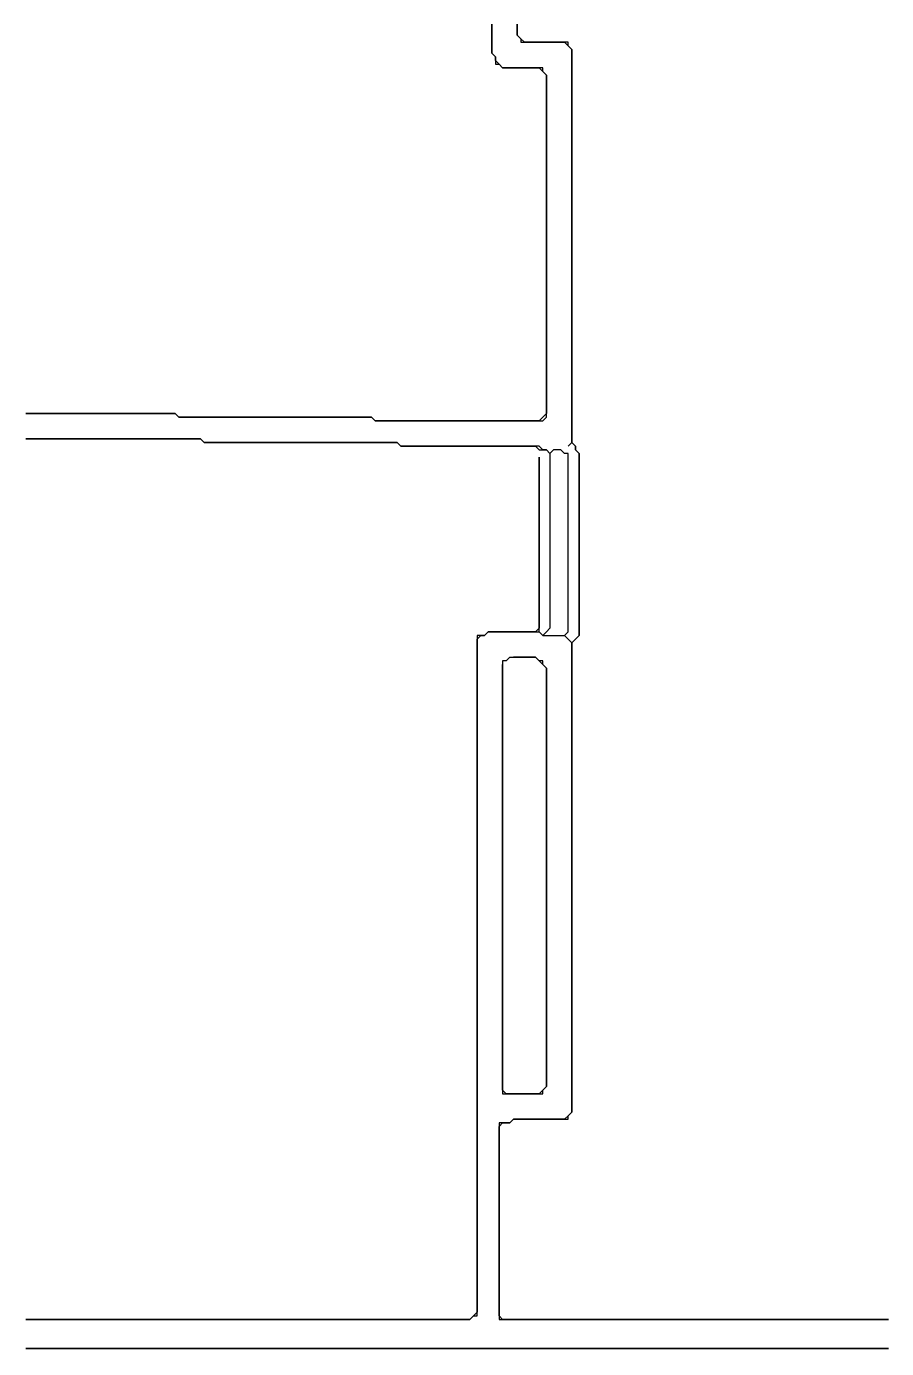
# Model space of a CAD drawing. Header units: metres. Extents: x 39 to 1548, y -1178 to -105.
# Drawn here: x 839.2 to 1075.5, y -918 to -554.6 of the extents above; entities that cross this region are included whole.
import ezdxf

# ---------------------------------------------------------------- set-up
doc = ezdxf.new("R2010")
doc.units = ezdxf.units.M

msp = doc.modelspace()

# ---------------------------------------------------------------- linework, layer by layer
for points in [[(967, -554), (967, -555), (967, -556), (967, -557), (967, -558), (967, -559), (967, -560), (967, -561), (967, -562), (968, -563), (968, -564), (968, -565), (969, -565), (970, -566), (971, -566), (972, -566), (973, -566), (974, -566), (975, -566), (976, -566), (977, -566), (978, -566), (979, -566), (980, -566), (981, -567), (982, -568), (982, -569), (982, -570), (982, -571), (982, -572), (982, -573), (982, -574), (982, -575), (982, -576), (982, -577), (982, -578), (982, -579), (982, -580), (982, -581), (982, -582), (982, -583), (982, -584), (982, -585), (982, -586), (982, -587), (982, -588), (982, -589), (982, -590), (982, -591), (982, -592), (982, -593), (982, -594), (982, -595), (982, -596), (982, -597), (982, -598), (982, -599), (982, -600), (982, -601), (982, -602), (982, -603), (982, -604), (982, -605), (982, -606), (982, -607), (982, -608), (982, -609), (982, -610), (982, -611), (982, -612), (982, -613), (982, -614), (982, -615), (982, -616), (982, -617), (982, -618), (982, -619), (982, -620), (982, -621), (982, -622), (982, -623), (982, -624), (982, -625), (982, -626), (982, -627), (982, -628), (982, -629), (982, -630), (982, -631), (982, -632), (982, -633), (982, -634), (982, -635), (982, -636), (982, -637), (982, -638), (982, -639), (982, -640), (982, -641), (982, -642), (982, -643), (982, -644), (982, -645), (982, -646), (982, -647), (982, -648), (982, -649), (982, -650), (982, -651), (982, -652), (982, -653), (982, -654), (982, -655), (982, -656), (982, -657), (982, -658), (982, -659), (982, -660), (982, -661), (981, -662), (980, -663), (979, -663), (978, -663), (977, -663), (976, -663), (975, -663), (974, -663), (973, -663), (972, -663), (971, -663), (970, -663), (969, -663), (968, -663), (967, -663), (966, -663), (965, -663), (964, -663), (963, -663), (962, -663), (961, -663), (960, -663), (959, -663), (958, -663), (957, -663), (956, -663), (955, -663), (954, -663), (953, -663), (952, -663), (951, -663), (950, -663), (949, -663), (948, -663), (947, -663), (946, -663), (945, -663), (944, -663), (943, -663), (942, -663), (941, -663), (940, -663), (939, -663), (938, -663), (937, -663), (936, -663), (935, -663), (934, -662), (933, -662), (932, -662), (931, -662), (930, -662), (929, -662), (928, -662), (927, -662), (926, -662), (925, -662), (924, -662), (923, -662), (922, -662), (921, -662), (920, -662), (919, -662), (918, -662), (917, -662), (916, -662), (915, -662), (914, -662), (913, -662), (912, -662), (911, -662), (910, -662), (909, -662), (908, -662), (907, -662), (906, -662), (905, -662), (904, -662), (903, -662), (902, -662), (901, -662), (900, -662), (899, -662), (898, -662), (897, -662), (896, -662), (895, -662), (894, -662), (893, -662), (892, -662), (891, -662), (890, -662), (889, -662), (888, -662), (887, -662), (886, -662), (885, -662), (884, -662), (883, -662), (882, -662), (881, -662), (880, -661), (879, -661), (878, -661), (877, -661), (876, -661), (875, -661), (874, -661), (873, -661), (872, -661), (871, -661), (870, -661), (869, -661), (868, -661), (867, -661), (866, -661), (865, -661), (864, -661), (863, -661), (862, -661), (861, -661), (860, -661), (859, -661), (858, -661), (857, -661), (856, -661), (855, -661), (854, -661), (853, -661), (852, -661), (851, -661), (850, -661), (849, -661), (848, -661), (847, -661), (846, -661), (845, -661), (844, -661), (843, -661), (842, -661), (841, -661), (840, -661), (839, -661)], [(839, -661), (840, -661), (841, -661), (842, -661), (843, -661), (844, -661), (845, -661), (846, -661), (847, -661), (848, -661), (849, -661), (850, -661), (851, -661), (852, -661), (853, -661), (854, -661), (855, -661), (856, -661), (857, -661), (858, -661), (859, -661), (860, -661), (861, -661), (862, -661), (863, -661), (864, -661), (865, -661), (866, -661), (867, -661), (868, -661), (869, -661), (870, -661), (871, -661), (872, -661), (873, -661), (874, -661), (875, -661), (876, -661), (877, -661), (878, -661), (879, -661), (880, -661), (881, -662), (882, -662), (883, -662), (884, -662), (885, -662), (886, -662), (887, -662), (888, -662), (889, -662), (890, -662), (891, -662), (892, -662), (893, -662), (894, -662), (895, -662), (896, -662), (897, -662), (898, -662), (899, -662), (900, -662), (901, -662), (902, -662), (903, -662), (904, -662), (905, -662), (906, -662), (907, -662), (908, -662), (909, -662), (910, -662), (911, -662), (912, -662), (913, -662), (914, -662), (915, -662), (916, -662), (917, -662), (918, -662), (919, -662), (920, -662), (921, -662), (922, -662), (923, -662), (924, -662), (925, -662), (926, -662), (927, -662), (928, -662), (929, -662), (930, -662), (931, -662), (932, -662), (933, -662), (934, -662), (935, -663), (936, -663), (937, -663), (938, -663), (939, -663), (940, -663), (941, -663), (942, -663), (943, -663), (944, -663), (945, -663), (946, -663), (947, -663), (948, -663), (949, -663), (950, -663), (951, -663), (952, -663), (953, -663), (954, -663), (955, -663), (956, -663), (957, -663), (958, -663), (959, -663), (960, -663), (961, -663), (962, -663), (963, -663), (964, -663), (965, -663), (966, -663), (967, -663), (968, -663), (969, -663), (970, -663), (971, -663), (972, -663), (973, -663), (974, -663), (975, -663), (976, -663), (977, -663), (978, -663), (979, -663), (980, -663), (981, -663), (982, -662), (982, -661), (982, -660), (982, -659), (982, -658), (982, -657), (982, -656), (982, -655), (982, -654), (982, -653), (982, -652), (982, -651), (982, -650), (982, -649), (982, -648), (982, -647), (982, -646), (982, -645), (982, -644), (982, -643), (982, -642), (982, -641), (982, -640), (982, -639), (982, -638), (982, -637), (982, -636), (982, -635), (982, -634), (982, -633), (982, -632), (982, -631), (982, -630), (982, -629), (982, -628), (982, -627), (982, -626), (982, -625), (982, -624), (982, -623), (982, -622), (982, -621), (982, -620), (982, -619), (982, -618), (982, -617), (982, -616), (982, -615), (982, -614), (982, -613), (982, -612), (982, -611), (982, -610), (982, -609), (982, -608), (982, -607), (982, -606), (982, -605), (982, -604), (982, -603), (982, -602), (982, -601), (982, -600), (982, -599), (982, -598), (982, -597), (982, -596), (982, -595), (982, -594), (982, -593), (982, -592), (982, -591), (982, -590), (982, -589), (982, -588), (982, -587), (982, -586), (982, -585), (982, -584), (982, -583), (982, -582), (982, -581), (982, -580), (982, -579), (982, -578), (982, -577), (982, -576), (982, -575), (982, -574), (982, -573), (982, -572), (982, -571), (982, -570), (982, -569), (982, -568), (981, -567), (981, -566), (980, -566), (979, -566), (978, -566), (977, -566), (976, -566), (975, -566), (974, -566), (973, -566), (972, -566), (971, -566), (970, -566), (969, -565), (968, -564), (968, -563), (967, -562), (967, -561), (967, -560), (967, -559), (967, -558), (967, -557), (967, -556), (967, -555), (967, -554)], [(974, -554), (974, -555), (974, -556), (974, -557), (975, -558), (975, -559), (976, -559), (977, -559), (978, -559), (979, -559), (980, -559), (981, -559), (982, -559), (983, -559), (984, -559), (985, -559), (986, -559), (987, -559), (988, -560), (989, -561), (989, -562), (989, -563), (989, -564), (989, -565), (989, -566), (989, -567), (989, -568), (989, -569), (989, -570), (989, -571), (989, -572), (989, -573), (989, -574), (989, -575), (989, -576), (989, -577), (989, -578), (989, -579), (989, -580), (989, -581), (989, -582), (989, -583), (989, -584), (989, -585), (989, -586), (989, -587), (989, -588), (989, -589), (989, -590), (989, -591), (989, -592), (989, -593), (989, -594), (989, -595), (989, -596), (989, -597), (989, -598), (989, -599), (989, -600), (989, -601), (989, -602), (989, -603), (989, -604), (989, -605), (989, -606), (989, -607), (989, -608), (989, -609), (989, -610), (989, -611), (989, -612), (989, -613), (989, -614), (989, -615), (989, -616), (989, -617), (989, -618), (989, -619), (989, -620), (989, -621), (989, -622), (989, -623), (989, -624), (989, -625), (989, -626), (989, -627), (989, -628), (989, -629), (989, -630), (989, -631), (989, -632), (989, -633), (989, -634), (989, -635), (989, -636), (989, -637), (989, -638), (989, -639), (989, -640), (989, -641), (989, -642), (989, -643), (989, -644), (989, -645), (989, -646), (989, -647), (989, -648), (989, -649), (989, -650), (989, -651), (989, -652), (989, -653), (989, -654), (989, -655), (989, -656), (989, -657), (989, -658), (989, -659), (989, -660), (989, -661), (989, -662), (989, -663), (989, -664), (989, -665), (989, -666), (989, -667), (989, -668), (989, -669), (988, -670), (989, -669), (990, -670), (990, -671), (991, -672), (991, -673), (991, -674), (991, -675), (991, -676), (991, -677), (991, -678), (991, -679), (991, -680), (991, -681), (991, -682), (991, -683), (991, -684), (991, -685), (991, -686), (991, -687), (991, -688), (991, -689), (991, -690), (991, -691), (991, -692), (991, -693), (991, -694), (991, -695), (991, -696), (991, -697), (991, -698), (991, -699), (991, -700), (991, -701), (991, -702), (991, -703), (991, -704), (991, -705), (991, -706), (991, -707), (991, -708), (991, -709), (991, -710), (991, -711), (991, -712), (991, -713), (991, -714), (991, -715), (991, -716), (991, -717), (991, -718), (991, -719), (991, -720), (991, -721), (991, -722), (990, -723), (989, -724), (988, -723), (987, -722), (988, -721), (988, -720), (988, -719), (988, -718), (988, -717), (988, -716), (988, -715), (988, -714), (988, -713), (988, -712), (988, -711), (988, -710), (988, -709), (988, -708), (988, -707), (988, -706), (988, -705), (988, -704), (988, -703), (988, -702), (988, -701), (988, -700), (988, -699), (988, -698), (988, -697), (988, -696), (988, -695), (988, -694), (988, -693), (988, -692), (988, -691), (988, -690), (988, -689), (988, -688), (988, -687), (988, -686), (988, -685), (988, -684), (988, -683), (988, -682), (988, -681), (988, -680), (988, -679), (988, -678), (988, -677), (988, -676), (988, -675), (988, -674), (988, -673), (988, -672), (987, -672), (986, -671), (985, -671), (984, -671), (983, -672), (982, -671), (981, -671), (980, -670), (979, -670), (978, -670), (977, -670), (976, -670), (975, -670), (974, -670), (973, -670), (972, -670), (971, -670), (970, -670), (969, -670), (968, -670), (967, -670), (966, -670), (965, -670), (964, -670), (963, -670), (962, -670), (961, -670), (960, -670), (959, -670), (958, -670), (957, -670), (956, -670), (955, -670), (954, -670), (953, -670), (952, -670), (951, -670), (950, -670), (949, -670), (948, -670), (947, -670), (946, -670), (945, -670), (944, -670), (943, -670), (942, -670), (941, -669), (940, -669), (939, -669), (938, -669), (937, -669), (936, -669), (935, -669), (934, -669), (933, -669), (932, -669), (931, -669), (930, -669), (929, -669), (928, -669), (927, -669), (926, -669), (925, -669), (924, -669), (923, -669), (922, -669), (921, -669), (920, -669), (919, -669), (918, -669), (917, -669), (916, -669), (915, -669), (914, -669), (913, -669), (912, -669), (911, -669), (910, -669), (909, -669), (908, -669), (907, -669), (906, -669), (905, -669), (904, -669), (903, -669), (902, -669), (901, -669), (900, -669), (899, -669), (898, -669), (897, -669), (896, -669), (895, -669), (894, -669), (893, -669), (892, -669), (891, -669), (890, -669), (889, -669), (888, -669), (887, -668), (886, -668), (885, -668), (884, -668), (883, -668), (882, -668), (881, -668), (880, -668), (879, -668), (878, -668), (877, -668), (876, -668), (875, -668), (874, -668), (873, -668), (872, -668), (871, -668), (870, -668), (869, -668), (868, -668), (867, -668), (866, -668), (865, -668), (864, -668), (863, -668), (862, -668), (861, -668), (860, -668), (859, -668), (858, -668), (857, -668), (856, -668), (855, -668), (854, -668), (853, -668), (852, -668), (851, -668), (850, -668), (849, -668), (848, -668), (847, -668), (846, -668), (845, -668), (844, -668), (843, -668), (842, -668), (841, -668), (840, -668), (839, -668)], [(1076, -910), (1075, -910), (1074, -910), (1073, -910), (1072, -910), (1071, -910), (1070, -910), (1069, -910), (1068, -910), (1067, -910), (1066, -910), (1065, -910), (1064, -910), (1063, -910), (1062, -910), (1061, -910), (1060, -910), (1059, -910), (1058, -910), (1057, -910), (1056, -910), (1055, -910), (1054, -910), (1053, -910), (1052, -910), (1051, -910), (1050, -910), (1049, -910), (1048, -910), (1047, -910), (1046, -910), (1045, -910), (1044, -910), (1043, -910), (1042, -910), (1041, -910), (1040, -910), (1039, -910), (1038, -910), (1037, -910), (1036, -910), (1035, -910), (1034, -910), (1033, -910), (1032, -910), (1031, -910), (1030, -910), (1029, -910), (1028, -910), (1027, -910), (1026, -910), (1025, -910), (1024, -910), (1023, -910), (1022, -910), (1021, -910), (1020, -910), (1019, -910), (1018, -910), (1017, -910), (1016, -910), (1015, -910), (1014, -910), (1013, -910), (1012, -910), (1011, -910), (1010, -910), (1009, -910), (1008, -910), (1007, -910), (1006, -910), (1005, -910), (1004, -910), (1003, -910), (1002, -910), (1001, -910), (1000, -910), (999, -910), (998, -910), (997, -910), (996, -910), (995, -910), (994, -910), (993, -910), (992, -910), (991, -910), (990, -910), (989, -910), (988, -910), (987, -910), (986, -910), (985, -910), (984, -910), (983, -910), (982, -910), (981, -910), (980, -910), (979, -910), (978, -910), (977, -910), (976, -910), (975, -910), (974, -910), (973, -910), (972, -910), (971, -910), (970, -910), (969, -909), (969, -908), (969, -907), (969, -906), (969, -905), (969, -904), (969, -903), (969, -902), (969, -901), (969, -900), (969, -899), (969, -898), (969, -897), (969, -896), (969, -895), (969, -894), (969, -893), (969, -892), (969, -891), (969, -890), (969, -889), (969, -888), (969, -887), (969, -886), (969, -885), (969, -884), (969, -883), (969, -882), (969, -881), (969, -880), (969, -879), (969, -878), (969, -877), (969, -876), (969, -875), (969, -874), (969, -873), (969, -872), (969, -871), (969, -870), (969, -869), (969, -868), (969, -867), (969, -866), (969, -865), (969, -864), (969, -863), (969, -862), (969, -861), (969, -860), (969, -859), (969, -858), (969, -857), (970, -856), (971, -856), (972, -856), (973, -855), (974, -855), (975, -855), (976, -855), (977, -855), (978, -855), (979, -855), (980, -855), (981, -855), (982, -855), (983, -855), (984, -855), (985, -855), (986, -855), (987, -855), (988, -855), (988, -854), (989, -853), (989, -852), (989, -851), (989, -850), (989, -849), (989, -848), (989, -847), (989, -846), (989, -845), (989, -844), (989, -843), (989, -842), (989, -841), (989, -840), (989, -839), (989, -838), (989, -837), (989, -836), (989, -835), (989, -834), (989, -833), (989, -832), (989, -831), (989, -830), (989, -829), (989, -828), (989, -827), (989, -826), (989, -825), (989, -824), (989, -823), (989, -822), (989, -821), (989, -820), (989, -819), (989, -818), (989, -817), (989, -816), (989, -815), (989, -814), (989, -813), (989, -812), (989, -811), (989, -810), (989, -809), (989, -808), (989, -807), (989, -806), (989, -805), (989, -804), (989, -803), (989, -802), (989, -801), (989, -800), (989, -799), (989, -798), (989, -797), (989, -796), (989, -795), (989, -794), (989, -793), (989, -792), (989, -791), (989, -790), (989, -789), (989, -788), (989, -787), (989, -786), (989, -785), (989, -784), (989, -783), (989, -782), (989, -781), (989, -780), (989, -779), (989, -778), (989, -777), (989, -776), (989, -775), (989, -774), (989, -773), (989, -772), (989, -771), (989, -770), (989, -769), (989, -768), (989, -767), (989, -766), (989, -765), (989, -764), (989, -763), (989, -762), (989, -761), (989, -760), (989, -759), (989, -758), (989, -757), (989, -756), (989, -755), (989, -754), (989, -753), (989, -752), (989, -751), (989, -750), (989, -749), (989, -748), (989, -747), (989, -746), (989, -745), (989, -744), (989, -743), (989, -742), (989, -741), (989, -740), (989, -739), (989, -738), (989, -737), (989, -736), (989, -735), (989, -734), (989, -733), (989, -732), (989, -731), (989, -730), (989, -729), (989, -728), (989, -727), (989, -726), (989, -725), (989, -724), (990, -723), (991, -722), (991, -721), (991, -720), (991, -719), (991, -718), (991, -717), (991, -716), (991, -715), (991, -714), (991, -713), (991, -712), (991, -711), (991, -710), (991, -709), (991, -708), (991, -707), (991, -706), (991, -705), (991, -704), (991, -703), (991, -702), (991, -701), (991, -700), (991, -699), (991, -698), (991, -697), (991, -696), (991, -695), (991, -694), (991, -693), (991, -692), (991, -691), (991, -690), (991, -689), (991, -688), (991, -687), (991, -686), (991, -685), (991, -684), (991, -683), (991, -682), (991, -681), (991, -680), (991, -679), (991, -678), (991, -677), (991, -676), (991, -675), (991, -674), (991, -673), (991, -672), (990, -671), (990, -670), (989, -669), (989, -668), (989, -667), (989, -666), (989, -665), (989, -664), (989, -663), (989, -662), (989, -661), (989, -660), (989, -659), (989, -658), (989, -657), (989, -656), (989, -655), (989, -654), (989, -653), (989, -652), (989, -651), (989, -650), (989, -649), (989, -648), (989, -647), (989, -646), (989, -645), (989, -644), (989, -643), (989, -642), (989, -641), (989, -640), (989, -639), (989, -638), (989, -637), (989, -636), (989, -635), (989, -634), (989, -633), (989, -632), (989, -631), (989, -630), (989, -629), (989, -628), (989, -627), (989, -626), (989, -625), (989, -624), (989, -623), (989, -622), (989, -621), (989, -620), (989, -619), (989, -618), (989, -617), (989, -616), (989, -615), (989, -614), (989, -613), (989, -612), (989, -611), (989, -610), (989, -609), (989, -608), (989, -607), (989, -606), (989, -605), (989, -604), (989, -603), (989, -602), (989, -601), (989, -600), (989, -599), (989, -598), (989, -597), (989, -596), (989, -595), (989, -594), (989, -593), (989, -592), (989, -591), (989, -590), (989, -589), (989, -588), (989, -587), (989, -586), (989, -585), (989, -584), (989, -583), (989, -582), (989, -581), (989, -580), (989, -579), (989, -578), (989, -577), (989, -576), (989, -575), (989, -574), (989, -573), (989, -572), (989, -571), (989, -570), (989, -569), (989, -568), (989, -567), (989, -566), (989, -565), (989, -564), (989, -563), (989, -562), (989, -561), (988, -560), (988, -559), (987, -559), (986, -559), (985, -559), (984, -559), (983, -559), (982, -559), (981, -559), (980, -559), (979, -559), (978, -559), (977, -559), (976, -559), (975, -558), (974, -557), (974, -556), (974, -555), (974, -554)], [(839, -668), (840, -668), (841, -668), (842, -668), (843, -668), (844, -668), (845, -668), (846, -668), (847, -668), (848, -668), (849, -668), (850, -668), (851, -668), (852, -668), (853, -668), (854, -668), (855, -668), (856, -668), (857, -668), (858, -668), (859, -668), (860, -668), (861, -668), (862, -668), (863, -668), (864, -668), (865, -668), (866, -668), (867, -668), (868, -668), (869, -668), (870, -668), (871, -668), (872, -668), (873, -668), (874, -668), (875, -668), (876, -668), (877, -668), (878, -668), (879, -668), (880, -668), (881, -668), (882, -668), (883, -668), (884, -668), (885, -668), (886, -668), (887, -668), (888, -669), (889, -669), (890, -669), (891, -669), (892, -669), (893, -669), (894, -669), (895, -669), (896, -669), (897, -669), (898, -669), (899, -669), (900, -669), (901, -669), (902, -669), (903, -669), (904, -669), (905, -669), (906, -669), (907, -669), (908, -669), (909, -669), (910, -669), (911, -669), (912, -669), (913, -669), (914, -669), (915, -669), (916, -669), (917, -669), (918, -669), (919, -669), (920, -669), (921, -669), (922, -669), (923, -669), (924, -669), (925, -669), (926, -669), (927, -669), (928, -669), (929, -669), (930, -669), (931, -669), (932, -669), (933, -669), (934, -669), (935, -669), (936, -669), (937, -669), (938, -669), (939, -669), (940, -669), (941, -669), (942, -670), (943, -670), (944, -670), (945, -670), (946, -670), (947, -670), (948, -670), (949, -670), (950, -670), (951, -670), (952, -670), (953, -670), (954, -670), (955, -670), (956, -670), (957, -670), (958, -670), (959, -670), (960, -670), (961, -670), (962, -670), (963, -670), (964, -670), (965, -670), (966, -670), (967, -670), (968, -670), (969, -670), (970, -670), (971, -670), (972, -670), (973, -670), (974, -670), (975, -670), (976, -670), (977, -670), (978, -670), (979, -670), (980, -671), (981, -671), (982, -671), (983, -672), (983, -673), (983, -674), (983, -675), (983, -676), (983, -677), (983, -678), (983, -679), (983, -680), (983, -681), (983, -682), (983, -683), (983, -684), (983, -685), (983, -686), (983, -687), (983, -688), (983, -689), (983, -690), (983, -691), (983, -692), (983, -693), (983, -694), (983, -695), (983, -696), (983, -697), (983, -698), (983, -699), (983, -700), (983, -701), (983, -702), (983, -703), (983, -704), (983, -705), (983, -706), (983, -707), (983, -708), (983, -709), (983, -710), (983, -711), (983, -712), (983, -713), (983, -714), (983, -715), (983, -716), (983, -717), (983, -718), (983, -719), (983, -720), (982, -721), (981, -722), (980, -721), (980, -720), (980, -719), (980, -718), (980, -717), (980, -716), (980, -715), (980, -714), (980, -713), (980, -712), (980, -711), (980, -710), (980, -709), (980, -708), (980, -707), (980, -706), (980, -705), (980, -704), (980, -703), (980, -702), (980, -701), (980, -700), (980, -699), (980, -698), (980, -697), (980, -696), (980, -695), (980, -694), (980, -693), (980, -692), (980, -691), (980, -690), (980, -689), (980, -688), (980, -687), (980, -686), (980, -685), (980, -684), (980, -683), (980, -682), (980, -681), (980, -680), (980, -679), (980, -678), (980, -677), (980, -676), (980, -675), (980, -674), (980, -673), (980, -674), (980, -675), (980, -676), (980, -677), (980, -678), (980, -679), (980, -680), (980, -681), (980, -682), (980, -683), (980, -684), (980, -685), (980, -686), (980, -687), (980, -688), (980, -689), (980, -690), (980, -691), (980, -692), (980, -693), (980, -694), (980, -695), (980, -696), (980, -697), (980, -698), (980, -699), (980, -700), (980, -701), (980, -702), (980, -703), (980, -704), (980, -705), (980, -706), (980, -707), (980, -708), (980, -709), (980, -710), (980, -711), (980, -712), (980, -713), (980, -714), (980, -715), (980, -716), (980, -717), (980, -718), (980, -719), (980, -720), (979, -721), (978, -721), (977, -721), (976, -721), (975, -721), (974, -721), (973, -721), (972, -721), (971, -721), (970, -721), (969, -721), (968, -721), (967, -721), (966, -721), (965, -722), (964, -722), (963, -722), (963, -723), (963, -724), (963, -725), (963, -726), (963, -727), (963, -728), (963, -729), (963, -730), (963, -731), (963, -732), (963, -733), (963, -734), (963, -735), (963, -736), (963, -737), (963, -738), (963, -739), (963, -740), (963, -741), (963, -742), (963, -743), (963, -744), (963, -745), (963, -746), (963, -747), (963, -748), (963, -749), (963, -750), (963, -751), (963, -752), (963, -753), (963, -754), (963, -755), (963, -756), (963, -757), (963, -758), (963, -759), (963, -760), (963, -761), (963, -762), (963, -763), (963, -764), (963, -765), (963, -766), (963, -767), (963, -768), (963, -769), (963, -770), (963, -771), (963, -772), (963, -773), (963, -774), (963, -775), (963, -776), (963, -777), (963, -778), (963, -779), (963, -780), (963, -781), (963, -782), (963, -783), (963, -784), (963, -785), (963, -786), (963, -787), (963, -788), (963, -789), (963, -790), (963, -791), (963, -792), (963, -793), (963, -794), (963, -795), (963, -796), (963, -797), (963, -798), (963, -799), (963, -800), (963, -801), (963, -802), (963, -803), (963, -804), (963, -805), (963, -806), (963, -807), (963, -808), (963, -809), (963, -810), (963, -811), (963, -812), (963, -813), (963, -814), (963, -815), (963, -816), (963, -817), (963, -818), (963, -819), (963, -820), (963, -821), (963, -822), (963, -823), (963, -824), (963, -825), (963, -826), (963, -827), (963, -828), (963, -829), (963, -830), (963, -831), (963, -832), (963, -833), (963, -834), (963, -835), (963, -836), (963, -837), (963, -838), (963, -839), (963, -840), (963, -841), (963, -842), (963, -843), (963, -844), (963, -845), (963, -846), (963, -847), (963, -848), (963, -849), (963, -850), (963, -851), (963, -852), (963, -853), (963, -854), (963, -855), (963, -856), (963, -857), (963, -858), (963, -859), (963, -860), (963, -861), (963, -862), (963, -863), (963, -864), (963, -865), (963, -866), (963, -867), (963, -868), (963, -869), (963, -870), (963, -871), (963, -872), (963, -873), (963, -874), (963, -875), (963, -876), (963, -877), (963, -878), (963, -879), (963, -880), (963, -881), (963, -882), (963, -883), (963, -884), (963, -885), (963, -886), (963, -887), (963, -888), (963, -889), (963, -890), (963, -891), (963, -892), (963, -893), (963, -894), (963, -895), (963, -896), (963, -897), (963, -898), (963, -899), (963, -900), (963, -901), (963, -902), (963, -903), (963, -904), (963, -905), (963, -906), (963, -907), (963, -908), (962, -909), (961, -910), (960, -910), (959, -910), (958, -910), (957, -910), (956, -910), (955, -910), (954, -910), (953, -910), (952, -910), (951, -910), (950, -910), (949, -910), (948, -910), (947, -910), (946, -910), (945, -910), (944, -910), (943, -910), (942, -910), (941, -910), (940, -910), (939, -910), (938, -910), (937, -910), (936, -910), (935, -910), (934, -910), (933, -910), (932, -910), (931, -910), (930, -910), (929, -910), (928, -910), (927, -910), (926, -910), (925, -910), (924, -910), (923, -910), (922, -910), (921, -910), (920, -910), (919, -910), (918, -910), (917, -910), (916, -910), (915, -910), (914, -910), (913, -910), (912, -910), (911, -910), (910, -910), (909, -910), (908, -910), (907, -910), (906, -910), (905, -910), (904, -910), (903, -910), (902, -910), (901, -910), (900, -910), (899, -910), (898, -910), (897, -910), (896, -910), (895, -910), (894, -910), (893, -910), (892, -910), (891, -910), (890, -910), (889, -910), (888, -910), (887, -910), (886, -910), (885, -910), (884, -910), (883, -910), (882, -910), (881, -910), (880, -910), (879, -910), (878, -910), (877, -910), (876, -910), (875, -910), (874, -910), (873, -910), (872, -910), (871, -910), (870, -910), (869, -910), (868, -910), (867, -910), (866, -910), (865, -910), (864, -910), (863, -910), (862, -910), (861, -910), (860, -910), (859, -910), (858, -910), (857, -910), (856, -910), (855, -910), (854, -910), (853, -910), (852, -910), (851, -910), (850, -910), (849, -910), (848, -910), (847, -910), (846, -910), (845, -910), (844, -910), (843, -910), (842, -910), (841, -910), (840, -910), (839, -910)], [(839, -910), (840, -910), (841, -910), (842, -910), (843, -910), (844, -910), (845, -910), (846, -910), (847, -910), (848, -910), (849, -910), (850, -910), (851, -910), (852, -910), (853, -910), (854, -910), (855, -910), (856, -910), (857, -910), (858, -910), (859, -910), (860, -910), (861, -910), (862, -910), (863, -910), (864, -910), (865, -910), (866, -910), (867, -910), (868, -910), (869, -910), (870, -910), (871, -910), (872, -910), (873, -910), (874, -910), (875, -910), (876, -910), (877, -910), (878, -910), (879, -910), (880, -910), (881, -910), (882, -910), (883, -910), (884, -910), (885, -910), (886, -910), (887, -910), (888, -910), (889, -910), (890, -910), (891, -910), (892, -910), (893, -910), (894, -910), (895, -910), (896, -910), (897, -910), (898, -910), (899, -910), (900, -910), (901, -910), (902, -910), (903, -910), (904, -910), (905, -910), (906, -910), (907, -910), (908, -910), (909, -910), (910, -910), (911, -910), (912, -910), (913, -910), (914, -910), (915, -910), (916, -910), (917, -910), (918, -910), (919, -910), (920, -910), (921, -910), (922, -910), (923, -910), (924, -910), (925, -910), (926, -910), (927, -910), (928, -910), (929, -910), (930, -910), (931, -910), (932, -910), (933, -910), (934, -910), (935, -910), (936, -910), (937, -910), (938, -910), (939, -910), (940, -910), (941, -910), (942, -910), (943, -910), (944, -910), (945, -910), (946, -910), (947, -910), (948, -910), (949, -910), (950, -910), (951, -910), (952, -910), (953, -910), (954, -910), (955, -910), (956, -910), (957, -910), (958, -910), (959, -910), (960, -910), (961, -910), (962, -909), (963, -909), (963, -908), (963, -907), (963, -906), (963, -905), (963, -904), (963, -903), (963, -902), (963, -901), (963, -900), (963, -899), (963, -898), (963, -897), (963, -896), (963, -895), (963, -894), (963, -893), (963, -892), (963, -891), (963, -890), (963, -889), (963, -888), (963, -887), (963, -886), (963, -885), (963, -884), (963, -883), (963, -882), (963, -881), (963, -880), (963, -879), (963, -878), (963, -877), (963, -876), (963, -875), (963, -874), (963, -873), (963, -872), (963, -871), (963, -870), (963, -869), (963, -868), (963, -867), (963, -866), (963, -865), (963, -864), (963, -863), (963, -862), (963, -861), (963, -860), (963, -859), (963, -858), (963, -857), (963, -856), (963, -855), (963, -854), (963, -853), (963, -852), (963, -851), (963, -850), (963, -849), (963, -848), (963, -847), (963, -846), (963, -845), (963, -844), (963, -843), (963, -842), (963, -841), (963, -840), (963, -839), (963, -838), (963, -837), (963, -836), (963, -835), (963, -834), (963, -833), (963, -832), (963, -831), (963, -830), (963, -829), (963, -828), (963, -827), (963, -826), (963, -825), (963, -824), (963, -823), (963, -822), (963, -821), (963, -820), (963, -819), (963, -818), (963, -817), (963, -816), (963, -815), (963, -814), (963, -813), (963, -812), (963, -811), (963, -810), (963, -809), (963, -808), (963, -807), (963, -806), (963, -805), (963, -804), (963, -803), (963, -802), (963, -801), (963, -800), (963, -799), (963, -798), (963, -797), (963, -796), (963, -795), (963, -794), (963, -793), (963, -792), (963, -791), (963, -790), (963, -789), (963, -788), (963, -787), (963, -786), (963, -785), (963, -784), (963, -783), (963, -782), (963, -781), (963, -780), (963, -779), (963, -778), (963, -777), (963, -776), (963, -775), (963, -774), (963, -773), (963, -772), (963, -771), (963, -770), (963, -769), (963, -768), (963, -767), (963, -766), (963, -765), (963, -764), (963, -763), (963, -762), (963, -761), (963, -760), (963, -759), (963, -758), (963, -757), (963, -756), (963, -755), (963, -754), (963, -753), (963, -752), (963, -751), (963, -750), (963, -749), (963, -748), (963, -747), (963, -746), (963, -745), (963, -744), (963, -743), (963, -742), (963, -741), (963, -740), (963, -739), (963, -738), (963, -737), (963, -736), (963, -735), (963, -734), (963, -733), (963, -732), (963, -731), (963, -730), (963, -729), (963, -728), (963, -727), (963, -726), (963, -725), (963, -724), (963, -723), (964, -722), (965, -722), (966, -721), (967, -721), (968, -721), (969, -721), (970, -721), (971, -721), (972, -721), (973, -721), (974, -721), (975, -721), (976, -721), (977, -721), (978, -721), (979, -721), (980, -721), (981, -722), (982, -722), (983, -722), (984, -722), (985, -722), (986, -722), (987, -722), (988, -723), (989, -724), (989, -725), (989, -726), (989, -727), (989, -728), (989, -729), (989, -730), (989, -731), (989, -732), (989, -733), (989, -734), (989, -735), (989, -736), (989, -737), (989, -738), (989, -739), (989, -740), (989, -741), (989, -742), (989, -743), (989, -744), (989, -745), (989, -746), (989, -747), (989, -748), (989, -749), (989, -750), (989, -751), (989, -752), (989, -753), (989, -754), (989, -755), (989, -756), (989, -757), (989, -758), (989, -759), (989, -760), (989, -761), (989, -762), (989, -763), (989, -764), (989, -765), (989, -766), (989, -767), (989, -768), (989, -769), (989, -770), (989, -771), (989, -772), (989, -773), (989, -774), (989, -775), (989, -776), (989, -777), (989, -778), (989, -779), (989, -780), (989, -781), (989, -782), (989, -783), (989, -784), (989, -785), (989, -786), (989, -787), (989, -788), (989, -789), (989, -790), (989, -791), (989, -792), (989, -793), (989, -794), (989, -795), (989, -796), (989, -797), (989, -798), (989, -799), (989, -800), (989, -801), (989, -802), (989, -803), (989, -804), (989, -805), (989, -806), (989, -807), (989, -808), (989, -809), (989, -810), (989, -811), (989, -812), (989, -813), (989, -814), (989, -815), (989, -816), (989, -817), (989, -818), (989, -819), (989, -820), (989, -821), (989, -822), (989, -823), (989, -824), (989, -825), (989, -826), (989, -827), (989, -828), (989, -829), (989, -830), (989, -831), (989, -832), (989, -833), (989, -834), (989, -835), (989, -836), (989, -837), (989, -838), (989, -839), (989, -840), (989, -841), (989, -842), (989, -843), (989, -844), (989, -845), (989, -846), (989, -847), (989, -848), (989, -849), (989, -850), (989, -851), (989, -852), (989, -853), (988, -854), (987, -855), (986, -855), (985, -855), (984, -855), (983, -855), (982, -855), (981, -855), (980, -855), (979, -855), (978, -855), (977, -855), (976, -855), (975, -855), (974, -855), (973, -855), (972, -856), (971, -856), (970, -856), (969, -856), (969, -857), (969, -858), (969, -859), (969, -860), (969, -861), (969, -862), (969, -863), (969, -864), (969, -865), (969, -866), (969, -867), (969, -868), (969, -869), (969, -870), (969, -871), (969, -872), (969, -873), (969, -874), (969, -875), (969, -876), (969, -877), (969, -878), (969, -879), (969, -880), (969, -881), (969, -882), (969, -883), (969, -884), (969, -885), (969, -886), (969, -887), (969, -888), (969, -889), (969, -890), (969, -891), (969, -892), (969, -893), (969, -894), (969, -895), (969, -896), (969, -897), (969, -898), (969, -899), (969, -900), (969, -901), (969, -902), (969, -903), (969, -904), (969, -905), (969, -906), (969, -907), (969, -908), (969, -909), (969, -910), (970, -910), (971, -910), (972, -910), (973, -910), (974, -910), (975, -910), (976, -910), (977, -910), (978, -910), (979, -910), (980, -910), (981, -910), (982, -910), (983, -910), (984, -910), (985, -910), (986, -910), (987, -910), (988, -910), (989, -910), (990, -910), (991, -910), (992, -910), (993, -910), (994, -910), (995, -910), (996, -910), (997, -910), (998, -910), (999, -910), (1000, -910), (1001, -910), (1002, -910), (1003, -910), (1004, -910), (1005, -910), (1006, -910), (1007, -910), (1008, -910), (1009, -910), (1010, -910), (1011, -910), (1012, -910), (1013, -910), (1014, -910), (1015, -910), (1016, -910), (1017, -910), (1018, -910), (1019, -910), (1020, -910), (1021, -910), (1022, -910), (1023, -910), (1024, -910), (1025, -910), (1026, -910), (1027, -910), (1028, -910), (1029, -910), (1030, -910), (1031, -910), (1032, -910), (1033, -910), (1034, -910), (1035, -910), (1036, -910), (1037, -910), (1038, -910), (1039, -910), (1040, -910), (1041, -910), (1042, -910), (1043, -910), (1044, -910), (1045, -910), (1046, -910), (1047, -910), (1048, -910), (1049, -910), (1050, -910), (1051, -910), (1052, -910), (1053, -910), (1054, -910), (1055, -910), (1056, -910), (1057, -910), (1058, -910), (1059, -910), (1060, -910), (1061, -910), (1062, -910), (1063, -910), (1064, -910), (1065, -910), (1066, -910), (1067, -910), (1068, -910), (1069, -910), (1070, -910), (1071, -910), (1072, -910), (1073, -910), (1074, -910), (1075, -910), (1076, -910)], [(971, -729), (972, -728), (973, -728), (974, -728), (975, -728), (976, -728), (977, -728), (978, -728), (979, -728), (980, -729), (981, -730), (982, -731), (982, -732), (982, -733), (982, -734), (982, -735), (982, -736), (982, -737), (982, -738), (982, -739), (982, -740), (982, -741), (982, -742), (982, -743), (982, -744), (982, -745), (982, -746), (982, -747), (982, -748), (982, -749), (982, -750), (982, -751), (982, -752), (982, -753), (982, -754), (982, -755), (982, -756), (982, -757), (982, -758), (982, -759), (982, -760), (982, -761), (982, -762), (982, -763), (982, -764), (982, -765), (982, -766), (982, -767), (982, -768), (982, -769), (982, -770), (982, -771), (982, -772), (982, -773), (982, -774), (982, -775), (982, -776), (982, -777), (982, -778), (982, -779), (982, -780), (982, -781), (982, -782), (982, -783), (982, -784), (982, -785), (982, -786), (982, -787), (982, -788), (982, -789), (982, -790), (982, -791), (982, -792), (982, -793), (982, -794), (982, -795), (982, -796), (982, -797), (982, -798), (982, -799), (982, -800), (982, -801), (982, -802), (982, -803), (982, -804), (982, -805), (982, -806), (982, -807), (982, -808), (982, -809), (982, -810), (982, -811), (982, -812), (982, -813), (982, -814), (982, -815), (982, -816), (982, -817), (982, -818), (982, -819), (982, -820), (982, -821), (982, -822), (982, -823), (982, -824), (982, -825), (982, -826), (982, -827), (982, -828), (982, -829), (982, -830), (982, -831), (982, -832), (982, -833), (982, -834), (982, -835), (982, -836), (982, -837), (982, -838), (982, -839), (982, -840), (982, -841), (982, -842), (982, -843), (982, -844), (982, -845), (982, -846), (981, -847), (980, -848), (979, -848), (978, -848), (977, -848), (976, -848), (975, -848), (974, -848), (973, -848), (972, -848), (971, -848), (970, -847), (970, -846), (970, -845), (970, -844), (970, -843), (970, -842), (970, -841), (970, -840), (970, -839), (970, -838), (970, -837), (970, -836), (970, -835), (970, -834), (970, -833), (970, -832), (970, -831), (970, -830), (970, -829), (970, -828), (970, -827), (970, -826), (970, -825), (970, -824), (970, -823), (970, -822), (970, -821), (970, -820), (970, -819), (970, -818), (970, -817), (970, -816), (970, -815), (970, -814), (970, -813), (970, -812), (970, -811), (970, -810), (970, -809), (970, -808), (970, -807), (970, -806), (970, -805), (970, -804), (970, -803), (970, -802), (970, -801), (970, -800), (970, -799), (970, -798), (970, -797), (970, -796), (970, -795), (970, -794), (970, -793), (970, -792), (970, -791), (970, -790), (970, -789), (970, -788), (970, -787), (970, -786), (970, -785), (970, -784), (970, -783), (970, -782), (970, -781), (970, -780), (970, -779), (970, -778), (970, -777), (970, -776), (970, -775), (970, -774), (970, -773), (970, -772), (970, -771), (970, -770), (970, -769), (970, -768), (970, -767), (970, -766), (970, -765), (970, -764), (970, -763), (970, -762), (970, -761), (970, -760), (970, -759), (970, -758), (970, -757), (970, -756), (970, -755), (970, -754), (970, -753), (970, -752), (970, -751), (970, -750), (970, -749), (970, -748), (970, -747), (970, -746), (970, -745), (970, -744), (970, -743), (970, -742), (970, -741), (970, -740), (970, -739), (970, -738), (970, -737), (970, -736), (970, -735), (970, -734), (970, -733), (970, -732), (970, -731), (970, -730)], [(972, -728), (971, -729), (970, -729), (970, -730), (970, -731), (970, -732), (970, -733), (970, -734), (970, -735), (970, -736), (970, -737), (970, -738), (970, -739), (970, -740), (970, -741), (970, -742), (970, -743), (970, -744), (970, -745), (970, -746), (970, -747), (970, -748), (970, -749), (970, -750), (970, -751), (970, -752), (970, -753), (970, -754), (970, -755), (970, -756), (970, -757), (970, -758), (970, -759), (970, -760), (970, -761), (970, -762), (970, -763), (970, -764), (970, -765), (970, -766), (970, -767), (970, -768), (970, -769), (970, -770), (970, -771), (970, -772), (970, -773), (970, -774), (970, -775), (970, -776), (970, -777), (970, -778), (970, -779), (970, -780), (970, -781), (970, -782), (970, -783), (970, -784), (970, -785), (970, -786), (970, -787), (970, -788), (970, -789), (970, -790), (970, -791), (970, -792), (970, -793), (970, -794), (970, -795), (970, -796), (970, -797), (970, -798), (970, -799), (970, -800), (970, -801), (970, -802), (970, -803), (970, -804), (970, -805), (970, -806), (970, -807), (970, -808), (970, -809), (970, -810), (970, -811), (970, -812), (970, -813), (970, -814), (970, -815), (970, -816), (970, -817), (970, -818), (970, -819), (970, -820), (970, -821), (970, -822), (970, -823), (970, -824), (970, -825), (970, -826), (970, -827), (970, -828), (970, -829), (970, -830), (970, -831), (970, -832), (970, -833), (970, -834), (970, -835), (970, -836), (970, -837), (970, -838), (970, -839), (970, -840), (970, -841), (970, -842), (970, -843), (970, -844), (970, -845), (970, -846), (970, -847), (970, -848), (971, -848), (972, -848), (973, -848), (974, -848), (975, -848), (976, -848), (977, -848), (978, -848), (979, -848), (980, -848), (981, -848), (981, -847), (982, -846), (982, -845), (982, -844), (982, -843), (982, -842), (982, -841), (982, -840), (982, -839), (982, -838), (982, -837), (982, -836), (982, -835), (982, -834), (982, -833), (982, -832), (982, -831), (982, -830), (982, -829), (982, -828), (982, -827), (982, -826), (982, -825), (982, -824), (982, -823), (982, -822), (982, -821), (982, -820), (982, -819), (982, -818), (982, -817), (982, -816), (982, -815), (982, -814), (982, -813), (982, -812), (982, -811), (982, -810), (982, -809), (982, -808), (982, -807), (982, -806), (982, -805), (982, -804), (982, -803), (982, -802), (982, -801), (982, -800), (982, -799), (982, -798), (982, -797), (982, -796), (982, -795), (982, -794), (982, -793), (982, -792), (982, -791), (982, -790), (982, -789), (982, -788), (982, -787), (982, -786), (982, -785), (982, -784), (982, -783), (982, -782), (982, -781), (982, -780), (982, -779), (982, -778), (982, -777), (982, -776), (982, -775), (982, -774), (982, -773), (982, -772), (982, -771), (982, -770), (982, -769), (982, -768), (982, -767), (982, -766), (982, -765), (982, -764), (982, -763), (982, -762), (982, -761), (982, -760), (982, -759), (982, -758), (982, -757), (982, -756), (982, -755), (982, -754), (982, -753), (982, -752), (982, -751), (982, -750), (982, -749), (982, -748), (982, -747), (982, -746), (982, -745), (982, -744), (982, -743), (982, -742), (982, -741), (982, -740), (982, -739), (982, -738), (982, -737), (982, -736), (982, -735), (982, -734), (982, -733), (982, -732), (982, -731), (981, -730), (981, -729), (980, -729), (979, -728), (978, -728), (977, -728), (976, -728), (975, -728), (974, -728), (973, -728)], [(1076, -918), (1075, -918), (1074, -918), (1073, -918), (1072, -918), (1071, -918), (1070, -918), (1069, -918), (1068, -918), (1067, -918), (1066, -918), (1065, -918), (1064, -918), (1063, -918), (1062, -918), (1061, -918), (1060, -918), (1059, -918), (1058, -918), (1057, -918), (1056, -918), (1055, -918), (1054, -918), (1053, -918), (1052, -918), (1051, -918), (1050, -918), (1049, -918), (1048, -918), (1047, -918), (1046, -918), (1045, -918), (1044, -918), (1043, -918), (1042, -918), (1041, -918), (1040, -918), (1039, -918), (1038, -918), (1037, -918), (1036, -918), (1035, -918), (1034, -918), (1033, -918), (1032, -918), (1031, -918), (1030, -918), (1029, -918), (1028, -918), (1027, -918), (1026, -918), (1025, -918), (1024, -918), (1023, -918), (1022, -918), (1021, -918), (1020, -918), (1019, -918), (1018, -918), (1017, -918), (1016, -918), (1015, -918), (1014, -918), (1013, -918), (1012, -918), (1011, -918), (1010, -918), (1009, -918), (1008, -918), (1007, -918), (1006, -918), (1005, -918), (1004, -918), (1003, -918), (1002, -918), (1001, -918), (1000, -918), (999, -918), (998, -918), (997, -918), (996, -918), (995, -918), (994, -918), (993, -918), (992, -918), (991, -918), (990, -918), (989, -918), (988, -918), (987, -918), (986, -918), (985, -918), (984, -918), (983, -918), (982, -918), (981, -918), (980, -918), (979, -918), (978, -918), (977, -918), (976, -918), (975, -918), (974, -918), (973, -918), (972, -918), (971, -918), (970, -918), (969, -918), (968, -918), (967, -918), (966, -918), (965, -918), (964, -918), (963, -918), (962, -918), (961, -918), (960, -918), (959, -918), (958, -918), (957, -918), (956, -918), (955, -918), (954, -918), (953, -918), (952, -918), (951, -918), (950, -918), (949, -918), (948, -918), (947, -918), (946, -918), (945, -918), (944, -918), (943, -918), (942, -918), (941, -918), (940, -918), (939, -918), (938, -918), (937, -918), (936, -918), (935, -918), (934, -918), (933, -918), (932, -918), (931, -918), (930, -918), (929, -918), (928, -918), (927, -918), (926, -918), (925, -918), (924, -918), (923, -918), (922, -918), (921, -918), (920, -918), (919, -918), (918, -918), (917, -918), (916, -918), (915, -918), (914, -918), (913, -918), (912, -918), (911, -918), (910, -918), (909, -918), (908, -918), (907, -918), (906, -918), (905, -918), (904, -918), (903, -918), (902, -918), (901, -918), (900, -918), (899, -918), (898, -918), (897, -918), (896, -918), (895, -918), (894, -918), (893, -918), (892, -918), (891, -918), (890, -918), (889, -918), (888, -918), (887, -918), (886, -918), (885, -918), (884, -918), (883, -918), (882, -918), (881, -918), (880, -918), (879, -918), (878, -918), (877, -918), (876, -918), (875, -918), (874, -918), (873, -918), (872, -918), (871, -918), (870, -918), (869, -918), (868, -918), (867, -918), (866, -918), (865, -918), (864, -918), (863, -918), (862, -918), (861, -918), (860, -918), (859, -918), (858, -918), (857, -918), (856, -918), (855, -918), (854, -918), (853, -918), (852, -918), (851, -918), (850, -918), (849, -918), (848, -918), (847, -918), (846, -918), (845, -918), (844, -918), (843, -918), (842, -918), (841, -918), (840, -918), (839, -918)], [(839, -918), (840, -918), (841, -918), (842, -918), (843, -918), (844, -918), (845, -918), (846, -918), (847, -918), (848, -918), (849, -918), (850, -918), (851, -918), (852, -918), (853, -918), (854, -918), (855, -918), (856, -918), (857, -918), (858, -918), (859, -918), (860, -918), (861, -918), (862, -918), (863, -918), (864, -918), (865, -918), (866, -918), (867, -918), (868, -918), (869, -918), (870, -918), (871, -918), (872, -918), (873, -918), (874, -918), (875, -918), (876, -918), (877, -918), (878, -918), (879, -918), (880, -918), (881, -918), (882, -918), (883, -918), (884, -918), (885, -918), (886, -918), (887, -918), (888, -918), (889, -918), (890, -918), (891, -918), (892, -918), (893, -918), (894, -918), (895, -918), (896, -918), (897, -918), (898, -918), (899, -918), (900, -918), (901, -918), (902, -918), (903, -918), (904, -918), (905, -918), (906, -918), (907, -918), (908, -918), (909, -918), (910, -918), (911, -918), (912, -918), (913, -918), (914, -918), (915, -918), (916, -918), (917, -918), (918, -918), (919, -918), (920, -918), (921, -918), (922, -918), (923, -918), (924, -918), (925, -918), (926, -918), (927, -918), (928, -918), (929, -918), (930, -918), (931, -918), (932, -918), (933, -918), (934, -918), (935, -918), (936, -918), (937, -918), (938, -918), (939, -918), (940, -918), (941, -918), (942, -918), (943, -918), (944, -918), (945, -918), (946, -918), (947, -918), (948, -918), (949, -918), (950, -918), (951, -918), (952, -918), (953, -918), (954, -918), (955, -918), (956, -918), (957, -918), (958, -918), (959, -918), (960, -918), (961, -918), (962, -918), (963, -918), (964, -918), (965, -918), (966, -918), (967, -918), (968, -918), (969, -918), (970, -918), (971, -918), (972, -918), (973, -918), (974, -918), (975, -918), (976, -918), (977, -918), (978, -918), (979, -918), (980, -918), (981, -918), (982, -918), (983, -918), (984, -918), (985, -918), (986, -918), (987, -918), (988, -918), (989, -918), (990, -918), (991, -918), (992, -918), (993, -918), (994, -918), (995, -918), (996, -918), (997, -918), (998, -918), (999, -918), (1000, -918), (1001, -918), (1002, -918), (1003, -918), (1004, -918), (1005, -918), (1006, -918), (1007, -918), (1008, -918), (1009, -918), (1010, -918), (1011, -918), (1012, -918), (1013, -918), (1014, -918), (1015, -918), (1016, -918), (1017, -918), (1018, -918), (1019, -918), (1020, -918), (1021, -918), (1022, -918), (1023, -918), (1024, -918), (1025, -918), (1026, -918), (1027, -918), (1028, -918), (1029, -918), (1030, -918), (1031, -918), (1032, -918), (1033, -918), (1034, -918), (1035, -918), (1036, -918), (1037, -918), (1038, -918), (1039, -918), (1040, -918), (1041, -918), (1042, -918), (1043, -918), (1044, -918), (1045, -918), (1046, -918), (1047, -918), (1048, -918), (1049, -918), (1050, -918), (1051, -918), (1052, -918), (1053, -918), (1054, -918), (1055, -918), (1056, -918), (1057, -918), (1058, -918), (1059, -918), (1060, -918), (1061, -918), (1062, -918), (1063, -918), (1064, -918), (1065, -918), (1066, -918), (1067, -918), (1068, -918), (1069, -918), (1070, -918), (1071, -918), (1072, -918), (1073, -918), (1074, -918), (1075, -918), (1076, -918)]]:
    msp.add_lwpolyline(points)

doc.saveas('drawing.dxf')
